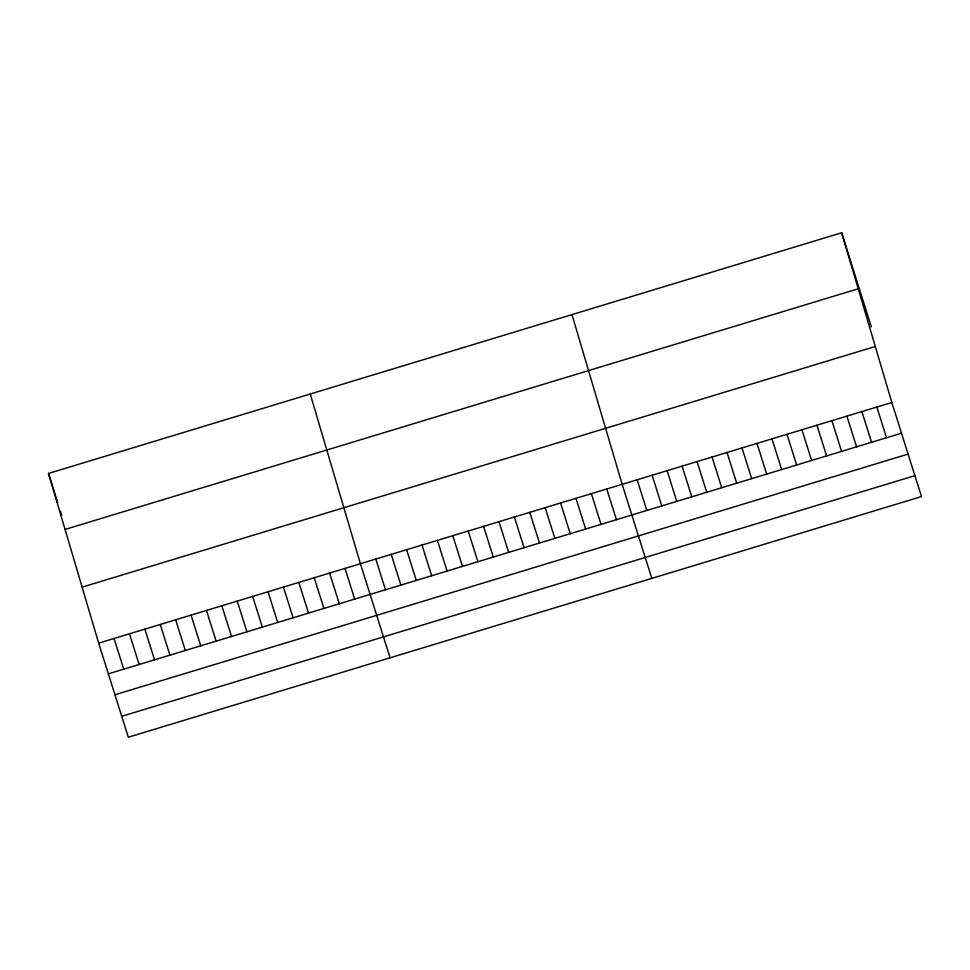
<?xml version="1.0" encoding="UTF-8"?>
<svg xmlns="http://www.w3.org/2000/svg" width="970" height="970" viewBox="0 0 970 970"><rect width="100%" height="100%" fill="white"/><g stroke="black" fill="none" stroke-linecap="round" stroke-linejoin="round"><path stroke-width="1.45" d="M841.669 232.776L891.842 402.489L921.5 496.555L128.331 737.224L98.673 643.146L48.5 473.445L841.669 232.776L871.327 326.854M65.051 529.438L858.22 288.781M82.11 587.141L875.279 346.484M98.673 643.146L891.842 402.489M108.349 673.847L901.518 433.19M114.945 694.762L908.114 454.093M121.735 716.309L914.904 475.652M876.856 407.024L886.531 437.725M861.869 411.571L871.557 442.271M846.895 416.118L856.571 446.818M831.908 420.665L841.584 451.365M816.922 425.212L826.61 455.912M801.947 429.758L811.623 460.459M786.961 434.305L796.649 465.006M771.987 438.852L781.662 469.553M757 443.399L766.676 474.1M742.014 447.946L751.702 478.646M727.039 452.493L736.715 483.193M712.053 457.04L721.728 487.74M697.066 461.587L706.754 492.287M682.092 466.121L691.768 496.822M667.105 470.668L676.781 501.369M652.131 475.215L661.807 505.916M637.144 479.762L646.82 510.462M651.828 578.387L622.158 484.309L571.985 314.595M606.759 488.977L616.447 519.678M591.373 493.657L601.048 524.358M575.974 498.325L585.65 529.026M560.575 502.993L570.251 533.694M545.176 507.674L554.852 538.374M529.778 512.342L539.466 543.042M514.379 517.01L524.067 547.711M498.992 521.69L508.668 552.391M483.593 526.358L493.269 557.059M468.195 531.026L477.87 561.727M452.796 535.695L462.472 566.395M437.397 540.375L447.085 571.075M421.998 545.043L431.686 575.743M406.612 549.711L416.288 580.412M391.213 554.391L400.889 585.092M375.814 559.059L385.49 589.76M390.073 657.805L360.416 563.728L310.242 394.014M345.017 568.408L354.705 599.108M329.618 573.076L339.306 603.776M314.231 577.744L323.907 608.445M298.833 582.412L308.508 613.113M283.434 587.092L293.11 617.793M268.035 591.761L277.711 622.461M252.636 596.429L262.324 627.129M237.238 601.109L246.926 631.809M221.851 605.777L231.527 636.478M206.452 610.445L216.128 641.146M191.054 615.125L200.729 645.826M175.655 619.794L185.331 650.494M160.256 624.462L169.944 655.162M144.857 629.13L154.545 659.83M129.471 633.81L139.147 664.511M114.072 638.478L123.748 669.179M48.5 473.445L57.739 502.739M60.382 511.117L61.692 515.288"/></g></svg>
